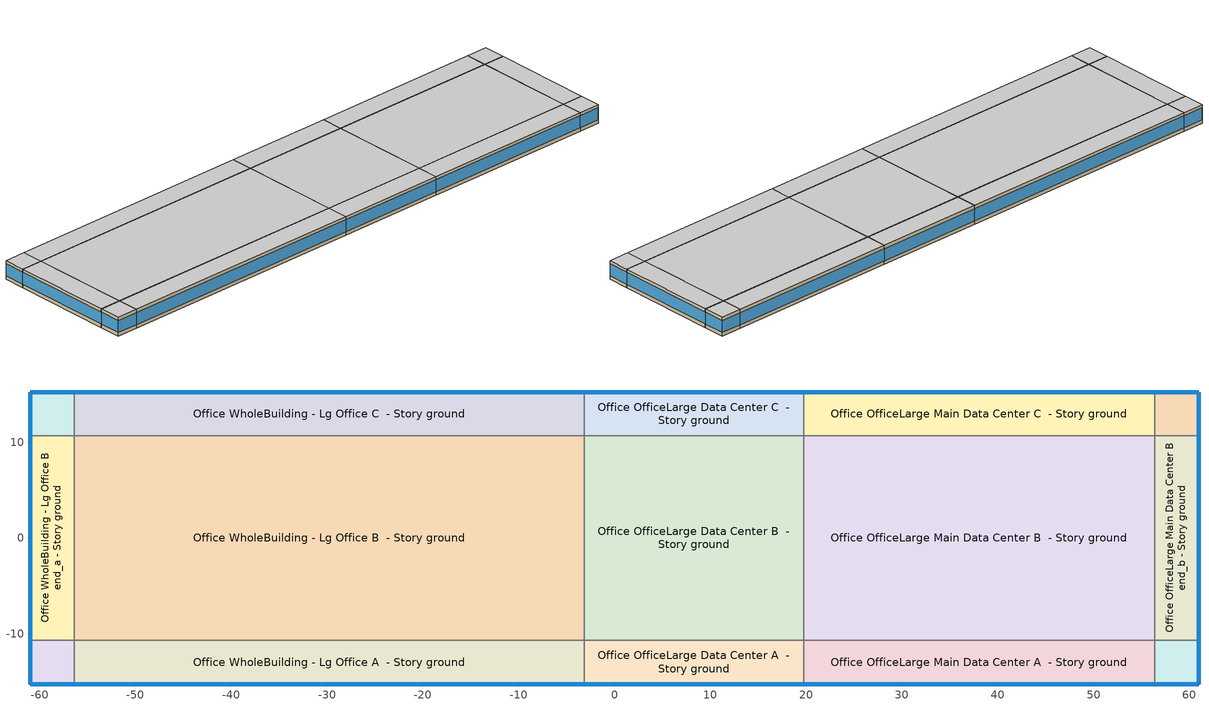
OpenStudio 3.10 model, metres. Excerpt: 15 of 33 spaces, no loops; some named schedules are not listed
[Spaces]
Office WholeBuilding - Lg Office A end_a - Story ground
 floor ground (Foundation F 1.26W/m*K Perim 9.14m Area 20.9m2): -60.96,-15.24 -60.96,-10.67 -56.39,-10.67 -56.39,-15.24 z0
 wall outside (Office WholeBuilding - Lg Office A end_a - Story ground Wall 3 c tbd): -60.96,-10.67 -60.96,-15.24 z0:3.96
 wall outside (Office WholeBuilding - Lg Office A end_a - Story ground Wall 4 c tbd): -60.96,-15.24 -56.39,-15.24 z0:3.96
 wall to Office WholeBuilding - Lg Office B end_a - Story ground: -56.39,-10.67 -60.96,-10.67 z0:3.96
 wall to Office WholeBuilding - Lg Office A  - Story ground: -56.39,-15.24 -56.39,-10.67 z0:3.96
 window (Window U-0.91 SHGC 0.68): -60.96,-10.69 -60.96,-15.21 / -60.93,-15.24 -56.41,-15.24 z0.76:3.29
 ceiling adiabatic (Typical Interior Ceiling): -56.39,-15.24 -56.39,-10.67 -60.96,-10.67 -60.96,-15.24 z3.96
Office WholeBuilding - Lg Office B end_a - Story ground
 floor ground (Foundation F 1.26W/m*K Perim 21.34m Area 97.55m2): -60.96,-10.67 -60.96,10.67 -56.39,10.67 -56.39,-10.67 z0
 wall outside (Office WholeBuilding - Lg Office B end_a - Story ground Wall 1 c tbd): -60.96,10.67 -60.96,-10.67 z0:3.96
 wall to Office WholeBuilding - Lg Office C end_a - Story ground: -56.39,10.67 -60.96,10.67 z0:3.96
 wall to Office WholeBuilding - Lg Office B  - Story ground: -56.39,-10.67 -56.39,10.67 z0:3.96
 window (Window U-0.91 SHGC 0.68): -60.96,10.64 -60.96,-10.64 z0.76:3.26
 ceiling adiabatic (Typical Interior Ceiling): -56.39,-10.67 -56.39,10.67 -60.96,10.67 -60.96,-10.67 z3.96
Office WholeBuilding - Lg Office C end_a - Story ground
 floor ground (Foundation F 1.26W/m*K Perim 9.14m Area 20.9m2): -60.96,10.67 -60.96,15.24 -56.39,15.24 -56.39,10.67 z0
 wall outside (Office WholeBuilding - Lg Office C end_a - Story ground Wall 1 c tbd): -60.96,15.24 -60.96,10.67 z0:3.96
 wall outside (Office WholeBuilding - Lg Office C end_a - Story ground Wall 2 c tbd): -56.39,15.24 -60.96,15.24 z0:3.96
 wall to Office WholeBuilding - Lg Office C  - Story ground: -56.39,10.67 -56.39,15.24 z0:3.96
 window (Window U-0.91 SHGC 0.68): -60.96,15.21 -60.96,10.69 / -56.41,15.24 -60.93,15.24 z0.76:3.29
 ceiling adiabatic (Typical Interior Ceiling): -56.39,10.67 -56.39,15.24 -60.96,15.24 -60.96,10.67 z3.96
Office WholeBuilding - Lg Office A  - Story ground
 floor ground (Foundation F 1.26W/m*K Perim 53.22m Area 243.31m2): -56.39,-15.24 -56.39,-10.67 -3.17,-10.67 -3.17,-15.24 z0
 wall outside (Office WholeBuilding - Lg Office A  - Story ground Wall 3 c tbd): -56.39,-15.24 -3.17,-15.24 z0:3.96
 wall to Office WholeBuilding - Lg Office B  - Story ground: -3.17,-10.67 -56.39,-10.67 z0:3.96
 wall to Office OfficeLarge Data Center A  - Story ground: -3.17,-15.24 -3.17,-10.67 z0:3.96
 window (Window U-0.91 SHGC 0.68): -56.36,-15.24 -3.2,-15.24 z0.76:3.26
 ceiling adiabatic (Typical Interior Ceiling): -3.17,-15.24 -3.17,-10.67 -56.39,-10.67 -56.39,-15.24 z3.96
Office WholeBuilding - Lg Office B  - Story ground
 floor ground (Foundation F 1.26W/m*K Perim 0.0m Area 1135.46m2): -56.39,-10.67 -56.39,10.67 -3.17,10.67 -3.17,-10.67 z0
 wall to Office WholeBuilding - Lg Office C  - Story ground: -3.17,10.67 -56.39,10.67 z0:3.96
 wall to Office OfficeLarge Data Center B  - Story ground: -3.17,-10.67 -3.17,10.67 z0:3.96
 ceiling adiabatic (Typical Interior Ceiling): -3.17,-10.67 -3.17,10.67 -56.39,10.67 -56.39,-10.67 z3.96
Office WholeBuilding - Lg Office C  - Story ground
 floor ground (Foundation F 1.26W/m*K Perim 53.22m Area 243.31m2): -56.39,10.67 -56.39,15.24 -3.17,15.24 -3.17,10.67 z0
 wall outside (Office WholeBuilding - Lg Office C  - Story ground Wall 2 c tbd): -3.17,15.24 -56.39,15.24 z0:3.96
 wall to Office OfficeLarge Data Center C  - Story ground: -3.17,10.67 -3.17,15.24 z0:3.96
 window (Window U-0.91 SHGC 0.68): -3.2,15.24 -56.36,15.24 z0.76:3.26
 ceiling adiabatic (Typical Interior Ceiling): -3.17,10.67 -3.17,15.24 -56.39,15.24 -56.39,10.67 z3.96
Office OfficeLarge Data Center A  - Story ground
 floor ground (Foundation F 1.26W/m*K Perim 22.92m Area 104.79m2): -3.17,-15.24 -3.17,-10.67 19.75,-10.67 19.75,-15.24 z0
 wall outside (Office OfficeLarge Data Center A  - Story ground Wall 3 c tbd): -3.17,-15.24 19.75,-15.24 z0:3.96
 wall to Office OfficeLarge Data Center B  - Story ground: 19.75,-10.67 -3.17,-10.67 z0:3.96
 wall to Office OfficeLarge Main Data Center A  - Story ground: 19.75,-15.24 19.75,-10.67 z0:3.96
 window (Window U-0.91 SHGC 0.68): -3.14,-15.24 19.73,-15.24 z0.76:3.26
 ceiling adiabatic (Typical Interior Ceiling): 19.75,-15.24 19.75,-10.67 -3.17,-10.67 -3.17,-15.24 z3.96
Office OfficeLarge Data Center B  - Story ground
 floor ground (Foundation F 1.26W/m*K Perim 0.0m Area 489.04m2): -3.17,-10.67 -3.17,10.67 19.75,10.67 19.75,-10.67 z0
 wall to Office OfficeLarge Data Center C  - Story ground: 19.75,10.67 -3.17,10.67 z0:3.96
 wall to Office OfficeLarge Main Data Center B  - Story ground: 19.75,-10.67 19.75,10.67 z0:3.96
 ceiling adiabatic (Typical Interior Ceiling): 19.75,-10.67 19.75,10.67 -3.17,10.67 -3.17,-10.67 z3.96
Office OfficeLarge Data Center C  - Story ground
 floor ground (Foundation F 1.26W/m*K Perim 22.92m Area 104.79m2): -3.17,10.67 -3.17,15.24 19.75,15.24 19.75,10.67 z0
 wall outside (Office OfficeLarge Data Center C  - Story ground Wall 2 c tbd): 19.75,15.24 -3.17,15.24 z0:3.96
 wall to Office OfficeLarge Main Data Center C  - Story ground: 19.75,10.67 19.75,15.24 z0:3.96
 window (Window U-0.91 SHGC 0.68): 19.73,15.24 -3.14,15.24 z0.76:3.26
 ceiling adiabatic (Typical Interior Ceiling): 19.75,10.67 19.75,15.24 -3.17,15.24 -3.17,10.67 z3.96
Office OfficeLarge Main Data Center A  - Story ground
 floor ground (Foundation F 1.26W/m*K Perim 36.64m Area 167.5m2): 19.75,-15.24 19.75,-10.67 56.39,-10.67 56.39,-15.24 z0
 wall outside (Office OfficeLarge Main Data Center A  - Story ground Wall 3 c tbd): 19.75,-15.24 56.39,-15.24 z0:3.96
 wall to Office OfficeLarge Main Data Center B  - Story ground: 56.39,-10.67 19.75,-10.67 z0:3.96
 wall to Office OfficeLarge Main Data Center A end_b - Story ground: 56.39,-15.24 56.39,-10.67 z0:3.96
 window (Window U-0.91 SHGC 0.68): 19.78,-15.24 56.36,-15.24 z0.76:3.26
 ceiling adiabatic (Typical Interior Ceiling): 56.39,-15.24 56.39,-10.67 19.75,-10.67 19.75,-15.24 z3.96
Office OfficeLarge Main Data Center B  - Story ground
 floor ground (Foundation F 1.26W/m*K Perim 0.0m Area 781.69m2): 19.75,-10.67 19.75,10.67 56.39,10.67 56.39,-10.67 z0
 wall to Office OfficeLarge Main Data Center C  - Story ground: 56.39,10.67 19.75,10.67 z0:3.96
 wall to Office OfficeLarge Main Data Center B end_b - Story ground: 56.39,-10.67 56.39,10.67 z0:3.96
 ceiling adiabatic (Typical Interior Ceiling): 56.39,-10.67 56.39,10.67 19.75,10.67 19.75,-10.67 z3.96
Office OfficeLarge Main Data Center C  - Story ground
 floor ground (Foundation F 1.26W/m*K Perim 36.64m Area 167.5m2): 19.75,10.67 19.75,15.24 56.39,15.24 56.39,10.67 z0
 wall outside (Office OfficeLarge Main Data Center C  - Story ground Wall 2 c tbd): 56.39,15.24 19.75,15.24 z0:3.96
 wall to Office OfficeLarge Main Data Center C end_b - Story ground: 56.39,10.67 56.39,15.24 z0:3.96
 window (Window U-0.91 SHGC 0.68): 56.36,15.24 19.78,15.24 z0.76:3.26
 ceiling adiabatic (Typical Interior Ceiling): 56.39,10.67 56.39,15.24 19.75,15.24 19.75,10.67 z3.96
Office OfficeLarge Main Data Center A end_b - Story ground
 floor ground (Foundation F 1.26W/m*K Perim 9.14m Area 20.9m2): 56.39,-15.24 56.39,-10.67 60.96,-10.67 60.96,-15.24 z0
 wall outside (Office OfficeLarge Main Data Center A end_b - Story ground Wall 4 c tbd): 60.96,-15.24 60.96,-10.67 z0:3.96
 wall outside (Office OfficeLarge Main Data Center A end_b - Story ground Wall 3 c tbd): 56.39,-15.24 60.96,-15.24 z0:3.96
 wall to Office OfficeLarge Main Data Center B end_b - Story ground: 60.96,-10.67 56.39,-10.67 z0:3.96
 window (Window U-0.91 SHGC 0.68): 56.41,-15.24 60.93,-15.24 / 60.96,-15.21 60.96,-10.69 z0.76:3.29
 ceiling adiabatic (Typical Interior Ceiling): 60.96,-15.24 60.96,-10.67 56.39,-10.67 56.39,-15.24 z3.96
Office OfficeLarge Main Data Center B end_b - Story ground
 floor ground (Foundation F 1.26W/m*K Perim 21.34m Area 97.55m2): 56.39,-10.67 56.39,10.67 60.96,10.67 60.96,-10.67 z0
 wall outside (Office OfficeLarge Main Data Center B end_b - Story ground Wall 4 c tbd): 60.96,-10.67 60.96,10.67 z0:3.96
 wall to Office OfficeLarge Main Data Center C end_b - Story ground: 60.96,10.67 56.39,10.67 z0:3.96
 window (Window U-0.91 SHGC 0.68): 60.96,-10.64 60.96,10.64 z0.76:3.26
 ceiling adiabatic (Typical Interior Ceiling): 60.96,-10.67 60.96,10.67 56.39,10.67 56.39,-10.67 z3.96
Office OfficeLarge Main Data Center C end_b - Story ground
 floor ground (Foundation F 1.26W/m*K Perim 9.14m Area 20.9m2): 56.39,10.67 56.39,15.24 60.96,15.24 60.96,10.67 z0
 wall outside (Office OfficeLarge Main Data Center C end_b - Story ground Wall 2 c tbd): 60.96,15.24 56.39,15.24 z0:3.96
 wall outside (Office OfficeLarge Main Data Center C end_b - Story ground Wall 4 c tbd): 60.96,10.67 60.96,15.24 z0:3.96
 window (Window U-0.91 SHGC 0.68): 60.93,15.24 56.41,15.24 / 60.96,10.69 60.96,15.21 z0.76:3.29
 ceiling adiabatic (Typical Interior Ceiling): 60.96,10.67 60.96,15.24 56.39,15.24 56.39,10.67 z3.96
[Building]
ComStock DOE Ref 1980-2004|LargeOffice: North Axis {deg}=45; Default Construction Set=ComStock DOE Ref 1980-2004 - Office - ASHRAE 169-2013-3A; Default Schedule Set=Building Default Schedule Set; Standards Building Type=Office
[Site]
Tulsa Intl Arpt Aw_OK_USA: Latitude {deg}=36.2; Longitude {deg}=-95.89; Time Zone {hr}=-6; Elevation {m}=206; Terrain=City
[Site:WaterMainsTemperature]
Calculation Method=Correlation; Annual Average Outdoor Air Temperature {C}=16.1842; Maximum Difference In Monthly Average Outdoor Air Temperatures {deltaC}=25.83
[SizingPeriod:DesignDay] Barometric Pressure {Pa}=98875; Rain Indicator=No; Snow Indicator=No; Day of Month=21; Daylight Saving Time Indicator=No; Humidity Condition Type=Wetbulb; Dry-Bulb Temperature Range Modifier Type=DefaultMultipliers
Name | Maximum Dry-Bulb Temperature {C} | Daily Dry-Bulb Temperature Range {deltaC} | Wind Speed {m/s} | Wind Direction {deg} | Month | Day Type | Wetbulb or DewPoint at Maximum Dry-Bulb {C} | Solar Model Indicator | ASHRAE Clear Sky Optical Depth for Beam Irradiance | ASHRAE Clear Sky Optical Depth for Diffuse Irradiance | Sky Clearness
Tulsa Intl Arpt Aw Ann Clg .4% Condns DB=>MWB 1 | 37.4 | 10.3 | 4.8 | 190 | 7 | SummerDesignDay | 24.4 | ASHRAETau | 0.404 | 2.302
Tulsa Intl Arpt Aw Ann Clg .4% Condns WB=>MDB 1 | 33.6 | 10.3 | 4.8 | 190 | 7 | SummerDesignDay | 26.2 | ASHRAETau | 0.404 | 2.302
Tulsa Intl Arpt Aw Ann Htg 99.6% Condns DB 1 | -10.5 | 0 | 4 | 350 | 1 | WinterDesignDay | -10.5 | ASHRAEClearSky |  |  | 0
Tulsa Intl Arpt Aw August .4% Condns DB=>MCWB 1 | 39.1 | 11.1 | 4.8 | 190 | 8 | SummerDesignDay | 24 | ASHRAETau | 0.403 | 2.323
[ClimateZones]
Climate Zone Institution Name 1=ASHRAE; Climate Zone Document Name 1=ANSI/ASHRAE Standard 169; Climate Zone Document Year 1=2006; Climate Zone Value 1=3A
[Site:GroundTemperature:FCfactorMethod]
January Ground Temperature {C}=16.35; February Ground Temperature {C}=7.16; March Ground Temperature {C}=5.37; April Ground Temperature {C}=2.85; May Ground Temperature {C}=5.37; June Ground Temperature {C}=11.82; July Ground Temperature {C}=12.57; August Ground Temperature {C}=24.96; September Ground Temperature {C}=27.91; October Ground Temperature {C}=28.68; November Ground Temperature {C}=27.03; December Ground Temperature {C}=24.14
[Construction:FfactorGroundFloor] F-Factor {W/m-K}=1.26344
Name | Area {m2} | PerimeterExposed {m}
Foundation F 1.26W/m*K Perim 22.92m Area 104.79m2 | 104.795 | 22.92096
Foundation F 1.26W/m*K Perim 21.34m Area 97.55m2 | 97.5482 | 21.336
Foundation F 1.26W/m*K Perim 36.64m Area 167.5m2 | 167.504 | 36.63696
Foundation F 1.26W/m*K Perim 9.14m Area 20.9m2 | 20.9032 | 9.144
Foundation F 1.26W/m*K Perim 0.0m Area 1135.46m2 | 1135.46 | 0
Foundation F 1.26W/m*K Perim 0.0m Area 781.69m2 | 781.686 | 0
Foundation F 1.26W/m*K Perim 0.0m Area 489.04m2 | 489.042 | 0
Foundation F 1.26W/m*K Perim 53.22m Area 243.31m2 | 243.313 | 53.21808
[DefaultConstructionSet]
ComStock DOE Ref 1980-2004 - Office - ASHRAE 169-2013-3A: Default Exterior Surface Constructions=Default Surface Constructions 1; Default Interior Surface Constructions=Default Surface Constructions 2; Default Ground Contact Surface Constructions=Default Surface Constructions 3; Default Exterior SubSurface Constructions=Default Sub Surface Constructions 1; Default Interior SubSurface Constructions=Default Sub Surface Constructions 2; Interior Partition Construction=Typical Interior Partition
[DefaultSurfaceConstructions]
Name | Floor Construction | Wall Construction | Roof Ceiling Construction
Default Surface Constructions 1 | Typical Insulated Exterior Mass Floor | Typical Insulated Steel Framed Exterior Wall R-7.69 | Typical IEAD Roof R-13.89
Default Surface Constructions 2 | Typical Interior Floor | Typical Interior Wall | Typical Interior Ceiling
Default Surface Constructions 3 | Typical Insulated Carpeted 6in Slab Floor | Typical Insulated Basement Mass Wall R-6.99
[Construction]
Typical Insulated Exterior Mass Floor: Typical Insulation R-1.06, 4 in. Normalweight Concrete Floor, Typical Carpet Pad
Typical IEAD Roof R-13.89: Roof Membrane, Typical Insulation R-12.77, Metal Roof Surface
Typical Interior Floor: 100mm Normalweight concrete floor, CP02 CARPET PAD
Typical Interior Wall: G01 13mm gypsum board, G01 13mm gypsum board
Typical Interior Ceiling: CP02 CARPET PAD, 100mm Normalweight concrete floor
Typical Insulated Carpeted 6in Slab Floor: 6 in. Normalweight Concrete Floor, Typical Carpet Pad
Typical Insulated Basement Mass Wall R-6.99: Typical Insulation R-5.44, 8 in. Concrete Block Basement Wall
U 0.72 SHGC 0.25 Simple Glazing: U 0.72 SHGC 0.25 Simple Glazing
Typical Insulated Metal Door: F08 Metal surface, Typical Insulation R-5.51
U 0.88 SHGC 0.16 Sgl Ref-A-L Clr 6mm: REF A CLEAR LO 6MM
Typical Overhead Door: Typical Insulation R-5.51
Typical Interior Window: Clear 3mm
Typical Interior Door; Typical Interior Partition: G05 25mm wood
Typical Insulated Steel Framed Exterior Wall R-7.69: 25mm Stucco, 5/8 in. Gypsum Board, Typical Insulation R-5.51, 5/8 in. Gypsum Board
InteriorFurnishings: Std Wood 6inch
Window U-0.91 SHGC 0.68: Simple Glazing Single - No LowE - Clear - Wood
Office OfficeLarge Data Center A  - Story ground Wall 3 c tbd: 25mm Stucco, 5/8 in. Gypsum Board, Office OfficeLarge Data Center A  - Story ground Wall 3 m tbd, 5/8 in. Gypsum Board
Office OfficeLarge Data Center C  - Story ground Wall 2 c tbd: 25mm Stucco, 5/8 in. Gypsum Board, Office OfficeLarge Data Center C  - Story ground Wall 2 m tbd, 5/8 in. Gypsum Board
Office OfficeLarge Main Data Center A  - Story ground Wall 3 c tbd: 25mm Stucco, 5/8 in. Gypsum Board, Office OfficeLarge Main Data Center A  - Story ground Wall 3 m tbd, 5/8 in. Gypsum Board
Office OfficeLarge Main Data Center A end_b - Story ground Wall 3 c tbd: 25mm Stucco, 5/8 in. Gypsum Board, Office OfficeLarge Main Data Center A end_b - Story ground W ... m tbd, 5/8 in. Gypsum Board
Office OfficeLarge Main Data Center A end_b - Story ground Wall 4 c tbd: 25mm Stucco, 5/8 in. Gypsum Board, Office OfficeLarge Main Data Center A end_b - Story ground W ... m tbd 1, 5/8 in. Gypsum Board
Office OfficeLarge Main Data Center B end_b - Story ground Wall 4 c tbd: 25mm Stucco, 5/8 in. Gypsum Board, Office OfficeLarge Main Data Center B end_b - Story ground W ... m tbd, 5/8 in. Gypsum Board
Office OfficeLarge Main Data Center C  - Story ground Wall 2 c tbd: 25mm Stucco, 5/8 in. Gypsum Board, Office OfficeLarge Main Data Center C  - Story ground Wall 2 m tbd, 5/8 in. Gypsum Board
Office OfficeLarge Main Data Center C end_b - Story ground Wall 2 c tbd: 25mm Stucco, 5/8 in. Gypsum Board, Office OfficeLarge Main Data Center C end_b - Story ground W ... m tbd, 5/8 in. Gypsum Board
Office OfficeLarge Main Data Center C end_b - Story ground Wall 4 c tbd: 25mm Stucco, 5/8 in. Gypsum Board, Office OfficeLarge Main Data Center C end_b - Story ground W ... m tbd 1, 5/8 in. Gypsum Board
Office WholeBuilding - Lg Office A  - Story ground Wall 3 c tbd: 25mm Stucco, 5/8 in. Gypsum Board, Office WholeBuilding - Lg Office A  - Story ground Wall 3 m tbd, 5/8 in. Gypsum Board
Office WholeBuilding - Lg Office A end_a - Story ground Wall 3 c tbd: 25mm Stucco, 5/8 in. Gypsum Board, Office WholeBuilding - Lg Office A end_a - Story ground Wall ... m tbd, 5/8 in. Gypsum Board
Office WholeBuilding - Lg Office A end_a - Story ground Wall 4 c tbd: 25mm Stucco, 5/8 in. Gypsum Board, Office WholeBuilding - Lg Office A end_a - Story ground Wall ... m tbd 1, 5/8 in. Gypsum Board
Office WholeBuilding - Lg Office B end_a - Story ground Wall 1 c tbd: 25mm Stucco, 5/8 in. Gypsum Board, Office WholeBuilding - Lg Office B end_a - Story ground Wall ... m tbd, 5/8 in. Gypsum Board
Office WholeBuilding - Lg Office C  - Story ground Wall 2 c tbd: 25mm Stucco, 5/8 in. Gypsum Board, Office WholeBuilding - Lg Office C  - Story ground Wall 2 m tbd, 5/8 in. Gypsum Board
Office WholeBuilding - Lg Office C end_a - Story ground Wall 1 c tbd: 25mm Stucco, 5/8 in. Gypsum Board, Office WholeBuilding - Lg Office C end_a - Story ground Wall ... m tbd, 5/8 in. Gypsum Board
Office WholeBuilding - Lg Office C end_a - Story ground Wall 2 c tbd: 25mm Stucco, 5/8 in. Gypsum Board, Office WholeBuilding - Lg Office C end_a - Story ground Wall ... m tbd 1, 5/8 in. Gypsum Board
[Material:NoMass] Roughness=Smooth; Thermal Absorptance=0.9; Solar Absorptance=0.7
Name | Thermal Resistance {m2-K/W} | Visible Absorptance
Typical Insulation R-1.06 | 0.18664 | 0.7
Typical Carpet Pad; CP02 CARPET PAD | 0.21648 | 0.8
Typical Insulation R-12.77 | 2.24922 | 0.7
Typical Insulation R-5.44 | 0.958542 | 0.7
Typical Insulation R-5.51 | 0.970972 | 0.7
Office OfficeLarge Data Center A  - Story ground Wall 3 m tbd; Office OfficeLarge Data Center C  - Story ground Wall 2 m tbd | 0.557888 | 0.7
Office OfficeLarge Main Data Center A  - Story ground Wall 3 m tbd; Office OfficeLarge Main Data Center C  - Story ground Wall 2 m tbd | 0.566619 | 0.7
Office OfficeLarge Main Data Center A end_b - Story ground W ... m tbd; Office OfficeLarge Main Data Center A end_b - Story ground W ... m tbd 1; Office OfficeLarge Main Data Center C end_b - Story ground W ... m tbd; Office OfficeLarge Main Data Center C end_b - Story ground W ... m tbd 1; Office WholeBuilding - Lg Office A end_a - Story ground Wall ... m tbd; Office WholeBuilding - Lg Office A end_a - Story ground Wall ... m tbd 1; Office WholeBuilding - Lg Office C end_a - Story ground Wall ... m tbd; Office WholeBuilding - Lg Office C end_a - Story ground Wall ... m tbd 1 | 0.478121 | 0.7
Office OfficeLarge Main Data Center B end_b - Story ground W ... m tbd; Office WholeBuilding - Lg Office B end_a - Story ground Wall ... m tbd | 0.556186 | 0.7
Office WholeBuilding - Lg Office A  - Story ground Wall 3 m tbd; Office WholeBuilding - Lg Office C  - Story ground Wall 2 m tbd | 0.571268 | 0.7
[Material] Thermal Absorptance=0.9
Name | Roughness | Thickness {m} | Conductivity {W/m-K} | Density {kg/m3} | Specific Heat {J/kg-K} | Solar Absorptance | Visible Absorptance
4 in. Normalweight Concrete Floor | MediumRough | 0.1016 | 2.31 | 2322 | 832 | 0.7 | 0.7
Roof Membrane | VeryRough | 0.0095 | 0.16 | 1121.29 | 1460 | 0.7 | 0.7
Metal Roof Surface; F08 Metal surface | Smooth | 0.0008 | 45.28 | 7824 | 500 | 0.7 | 0.7
100mm Normalweight concrete floor | MediumRough | 0.1016 | 2.31045 | 2322 | 832.557 | 0.7 | 0.7
G01 13mm gypsum board | Smooth | 0.0127 | 0.160031 | 800.001 | 1090.73 | 0.7 | 0.5
6 in. Normalweight Concrete Floor | MediumRough | 0.1524 | 2.31 | 2322 | 832 | 0.7 | 0.7
8 in. Concrete Block Basement Wall | MediumRough | 0.2032 | 1.326 | 1842 | 912 | 0.7 | 0.7
G05 25mm wood | MediumSmooth | 0.0254 | 0.15 | 608 | 1630 | 0.5 | 0.5
25mm Stucco | Smooth | 0.0254 | 0.72 | 1856 | 840 | 0.7 | 0.7
5/8 in. Gypsum Board | MediumSmooth | 0.0159 | 0.16 | 800 | 1090 | 0.7 | 0.7
Std Wood 6inch | MediumSmooth | 0.15 | 0.12 | 540 | 1210 | 0.7 | 0.7
[DefaultSubSurfaceConstructions]
Name | Fixed Window Construction | Operable Window Construction | Door Construction | Glass Door Construction | Overhead Door Construction | Tubular Daylight Dome Construction | Tubular Daylight Diffuser Construction
Default Sub Surface Constructions 1 | U 0.72 SHGC 0.25 Simple Glazing | U 0.72 SHGC 0.25 Simple Glazing | Typical Insulated Metal Door | U 0.88 SHGC 0.16 Sgl Ref-A-L Clr 6mm | Typical Overhead Door | Typical Interior Window | Typical Interior Window
Default Sub Surface Constructions 2 | Typical Interior Window | Typical Interior Window | Typical Interior Door
[WindowMaterial:SimpleGlazingSystem]
Name | U-Factor {W/m2-K} | Solar Heat Gain Coefficient | Visible Transmittance
U 0.72 SHGC 0.25 Simple Glazing | 4.08835 | 0.25 | 0.81
Simple Glazing Single - No LowE - Clear - Wood | 5.16722 | 0.683 | 0.723
[WindowMaterial:Glazing] Optical Data Type=SpectralAverage; Infrared Transmittance at Normal Incidence=0; Front Side Infrared Hemispherical Emissivity=0.84; Conductivity {W/m-K}=0.9; Dirt Correction Factor for Solar and Visible Transmittance=1; Solar Diffusing=No
Name | Thickness {m} | Solar Transmittance at Normal Incidence | Front Side Solar Reflectance at Normal Incidence | Back Side Solar Reflectance at Normal Incidence | Visible Transmittance at Normal Incidence | Front Side Visible Reflectance at Normal Incidence | Back Side Visible Reflectance at Normal Incidence | Back Side Infrared Hemispherical Emissivity
REF A CLEAR LO 6MM | 0.006 | 0.066 | 0.341 | 0.493 | 0.08 | 0.41 | 0.37 | 0.4
Clear 3mm | 0.003 | 0.837 | 0.075 | 0.075 | 0.898 | 0.081 | 0.081 | 0.84
[SpaceType] Standards Building Type=Office
Name | Default Schedule Set | Design Specification Outdoor Air Object | Standards Space Type
Office OfficeLarge Data Center - ComStock DOE Ref 1980-2004 | Office OfficeLarge Data Center Schedule Set | Office OfficeLarge Data Center Ventilation | OfficeLarge Data Center
Office OfficeLarge Main Data Center - ComStock DOE Ref 1980-2004 | Office OfficeLarge Main Data Center Schedule Set | Office OfficeLarge Main Data Center Ventilation | OfficeLarge Main Data Center
Office WholeBuilding - Lg Office - ComStock DOE Ref 1980-2004 | Office WholeBuilding - Lg Office Schedule Set | Office WholeBuilding - Lg Office Ventilation | WholeBuilding - Lg Office
[BuildingStory]
Story ground: Nominal Z Coordinate {m}=0; Nominal Floor to Floor Height {m}=3.9624
[Space] Building Story=Story ground
Name | Space Type | Thermal Zone
Office WholeBuilding - Lg Office A end_a - Story ground | Office WholeBuilding - Lg Office - ComStock DOE Ref 1980-2004 | Zone Office WholeBuilding - Lg Office A end_a - Story ground
Office WholeBuilding - Lg Office B end_a - Story ground | Office WholeBuilding - Lg Office - ComStock DOE Ref 1980-2004 | Zone Office WholeBuilding - Lg Office B end_a - Story ground
Office WholeBuilding - Lg Office C end_a - Story ground | Office WholeBuilding - Lg Office - ComStock DOE Ref 1980-2004 | Zone Office WholeBuilding - Lg Office C end_a - Story ground
Office WholeBuilding - Lg Office A  - Story ground | Office WholeBuilding - Lg Office - ComStock DOE Ref 1980-2004 | Zone Office WholeBuilding - Lg Office A  - Story ground
Office WholeBuilding - Lg Office B  - Story ground | Office WholeBuilding - Lg Office - ComStock DOE Ref 1980-2004 | Zone Office WholeBuilding - Lg Office B  - Story ground
Office WholeBuilding - Lg Office C  - Story ground | Office WholeBuilding - Lg Office - ComStock DOE Ref 1980-2004 | Zone Office WholeBuilding - Lg Office C  - Story ground
Office OfficeLarge Data Center A  - Story ground | Office OfficeLarge Data Center - ComStock DOE Ref 1980-2004 | Zone Office OfficeLarge Data Center A  - Story ground
Office OfficeLarge Data Center B  - Story ground | Office OfficeLarge Data Center - ComStock DOE Ref 1980-2004 | Zone Office OfficeLarge Data Center B  - Story ground
Office OfficeLarge Data Center C  - Story ground | Office OfficeLarge Data Center - ComStock DOE Ref 1980-2004 | Zone Office OfficeLarge Data Center C  - Story ground
Office OfficeLarge Main Data Center A  - Story ground | Office OfficeLarge Main Data Center - ComStock DOE Ref 1980-2004 | Zone Office OfficeLarge Main Data Center A  - Story ground
Office OfficeLarge Main Data Center B  - Story ground | Office OfficeLarge Main Data Center - ComStock DOE Ref 1980-2004 | Zone Office OfficeLarge Main Data Center B  - Story ground
Office OfficeLarge Main Data Center C  - Story ground | Office OfficeLarge Main Data Center - ComStock DOE Ref 1980-2004 | Zone Office OfficeLarge Main Data Center C  - Story ground
Office OfficeLarge Main Data Center A end_b - Story ground | Office OfficeLarge Main Data Center - ComStock DOE Ref 1980-2004 | Zone Office OfficeLarge Main Data Center A end_b - Story ground
Office OfficeLarge Main Data Center B end_b - Story ground | Office OfficeLarge Main Data Center - ComStock DOE Ref 1980-2004 | Zone Office OfficeLarge Main Data Center B end_b - Story ground
Office OfficeLarge Main Data Center C end_b - Story ground | Office OfficeLarge Main Data Center - ComStock DOE Ref 1980-2004 | Zone Office OfficeLarge Main Data Center C end_b - Story ground
[ThermalZone] Multiplier=1; Use Ideal Air Loads=No
Name | Thermostat
Zone Office WholeBuilding - Lg Office A end_a - Story ground | Office WholeBuilding - Lg Office - ComStock DOE Ref 1980-2004 Thermostat 5
Zone Office WholeBuilding - Lg Office B end_a - Story ground | Office WholeBuilding - Lg Office - ComStock DOE Ref 1980-2004 Thermostat 11
Zone Office WholeBuilding - Lg Office C end_a - Story ground | Office WholeBuilding - Lg Office - ComStock DOE Ref 1980-2004 Thermostat 10
Zone Office WholeBuilding - Lg Office A  - Story ground | Office WholeBuilding - Lg Office - ComStock DOE Ref 1980-2004 Thermostat 8
Zone Office WholeBuilding - Lg Office B  - Story ground | Office WholeBuilding - Lg Office - ComStock DOE Ref 1980-2004 Thermostat 6
Zone Office WholeBuilding - Lg Office C  - Story ground | Office WholeBuilding - Lg Office - ComStock DOE Ref 1980-2004 Thermostat 2
Zone Office OfficeLarge Data Center A  - Story ground | Office OfficeLarge Data Center - ComStock DOE Ref 1980-2004 Thermostat 1
Zone Office OfficeLarge Data Center B  - Story ground | Office OfficeLarge Data Center - ComStock DOE Ref 1980-2004 Thermostat 2
Zone Office OfficeLarge Data Center C  - Story ground | Office OfficeLarge Data Center - ComStock DOE Ref 1980-2004 Thermostat
Zone Office OfficeLarge Main Data Center A  - Story ground | Office OfficeLarge Main Data Center - ComStock DOE Ref 1980-2004 Thermostat 4
Zone Office OfficeLarge Main Data Center B  - Story ground | Office OfficeLarge Main Data Center - ComStock DOE Ref 1980-2004 Thermostat
Zone Office OfficeLarge Main Data Center C  - Story ground | Office OfficeLarge Main Data Center - ComStock DOE Ref 1980-2004 Thermostat 1
Zone Office OfficeLarge Main Data Center A end_b - Story ground | Office OfficeLarge Main Data Center - ComStock DOE Ref 1980-2004 Thermostat 2
Zone Office OfficeLarge Main Data Center B end_b - Story ground | Office OfficeLarge Main Data Center - ComStock DOE Ref 1980-2004 Thermostat 3
Zone Office OfficeLarge Main Data Center C end_b - Story ground | Office OfficeLarge Main Data Center - ComStock DOE Ref 1980-2004 Thermostat 5
[Lights:Definition] Design Level Calculation Method=Watts/Area; Fraction Visible=0.2; Return Air Fraction=0
Name | Watts per Space Floor Area {W/m2} | Fraction Radiant
Office WholeBuilding - Lg Office - ComStock DOE Ref 1980-2004 General Lights Definition | 5.0993 | 0.31
Office WholeBuilding - Lg Office - ComStock DOE Ref 1980-2004 Wall Wash Lights Definition | 3.64317 | 0.125
Office OfficeLarge Main Data Center - ComStock DOE Ref 1980-2004 General Lights Definition; Office OfficeLarge Data Center - ComStock DOE Ref 1980-2004 General Lights Definition | 5.10109 | 0.31
[ElectricEquipment:Definition] Fraction Latent=0
Name | Design Level Calculation Method | Watts per Space Floor Area {W/m2} | Fraction Radiant | Fraction Lost | Design Level {W}
Office OfficeLarge Data Center Elec Equip Definition | Watts/Area | 215.278 | 0.5 | 0
Office OfficeLarge Main Data Center Elec Equip Definition | Watts/Area | 484.376 | 0.5 | 0
Office WholeBuilding - Lg Office Elec Equip Definition | Watts/Area | 10.7639 | 0.5 | 0
Elevator Lift Motor | EquipmentLevel |  | 0 | 1 | 18537
[ElectricEquipment]
Name | Electric Equipment Definition | Space or SpaceType | Schedule | Multiplier
Office OfficeLarge Data Center Elec Equip | Office OfficeLarge Data Center Elec Equip Definition | Office OfficeLarge Data Center - ComStock DOE Ref 1980-2004 | OfficeLarge ALWAYS_ON BPR Adjusted
Office OfficeLarge Main Data Center Elec Equip | Office OfficeLarge Main Data Center Elec Equip Definition | Office OfficeLarge Main Data Center - ComStock DOE Ref 1980-2004 | OfficeLarge ALWAYS_ON BPR Adjusted
Office WholeBuilding - Lg Office Elec Equip | Office WholeBuilding - Lg Office Elec Equip Definition | Office WholeBuilding - Lg Office - ComStock DOE Ref 1980-2004 | Office BLDG_EQUIP_EndUseData BPR Adjusted
20 Elevator Lift Motors | Elevator Lift Motor | Office WholeBuilding - Lg Office B  - Story ground | Elevator Schedule 1 | 20
[DesignSpecification:OutdoorAir]
Name | Outdoor Air Flow per Person {m3/s-person} | Outdoor Air Flow per Floor Area {m3/s-m2} | Outdoor Air Flow Air Changes per Hour {1/hr} | Outdoor Air Method
Office OfficeLarge Data Center Ventilation; Office OfficeLarge Main Data Center Ventilation | 0 | 0 | 0
Office WholeBuilding - Lg Office Ventilation | 0.00943895 |  |  | Sum
[DefaultScheduleSet]
Name | Lighting Schedule | Electric Equipment Schedule | Number of People Schedule | People Activity Level Schedule | Hours of Operation Schedule
Office OfficeLarge Data Center Schedule Set; Office OfficeLarge Main Data Center Schedule Set | OfficeLarge BLDG_LIGHT_SCH | OfficeLarge ALWAYS_ON
Office WholeBuilding - Lg Office Schedule Set | Office BLDG_LIGHT_EndUseData | Office BLDG_EQUIP_EndUseData | Large Office Bldg Occ reduced by 23.0% | Large Office Activity
Building Default Schedule Set |  |  |  |  | Building Hours of Operation NonResidential
[People:Definition]
Office WholeBuilding - Lg Office People Definition: Number of People Calculation Method=People/Area; People per Space Floor Area {person/m2}=0.0538196; Fraction Radiant=0.3; Thermal Comfort Model Type 1=AdaptiveASH55
[People]
Office WholeBuilding - Lg Office People: People Definition=Office WholeBuilding - Lg Office People Definition; Space or SpaceType=Office WholeBuilding - Lg Office - ComStock DOE Ref 1980-2004; Work Efficiency Schedule=Work Efficiency Schedule; Clothing Insulation Schedule=Clothing Schedule; Air Velocity Schedule=Air Velocity Schedule; Multiplier=1
[Exterior:Lights:Definition]
Name | Design Level {W}
Parking Areas and Drives 0.04 W/ft^2 Def (W/ft^2) | 0.041
Building Facades 0.84 W/ft Def (W/ft) | 0.84
Main Entries 30.0 W/ft Def (W/ft) | 30
Other Doors 20.0 W/ft Def (W/ft) | 20
[Exterior:Lights]
Name | Exterior Lights Definition | Schedule | Control Option | Multiplier
Parking Areas and Drives 0.04 W/ft^2 | Parking Areas and Drives 0.04 W/ft^2 Def (W/ft^2) | Always On Discrete | AstronomicalClock | 522581
Building Facades 0.84 W/ft | Building Facades 0.84 W/ft Def (W/ft) | Schedule Ruleset 1 | ScheduleNameOnly | 1000
Main Entries 30.0 W/ft | Main Entries 30.0 W/ft Def (W/ft) | Always On Discrete | AstronomicalClock | 32
Other Doors 20.0 W/ft | Other Doors 20.0 W/ft Def (W/ft) | Always On Discrete | AstronomicalClock | 48
[ThermostatSetpoint:DualSetpoint]
Name | Heating Setpoint Temperature Schedule | Cooling Setpoint Temperature Schedule
Office OfficeLarge Main Data Center - ComStock DOE Ref 1980-2004 Thermostat; Office OfficeLarge Main Data Center - ComStock DOE Ref 1980-2004 Thermostat 1; Office OfficeLarge Main Data Center - ComStock DOE Ref 1980-2004 Thermostat 2; Office OfficeLarge Main Data Center - ComStock DOE Ref 1980-2004 Thermostat 3; Office OfficeLarge Main Data Center - ComStock DOE Ref 1980-2004 Thermostat 4; Office OfficeLarge Main Data Center - ComStock DOE Ref 1980-2004 Thermostat 5 | OfficeLarge HTGSETP_DC_SCH | OfficeLarge CLGSETP_DC_SCH
Office WholeBuilding - Lg Office - ComStock DOE Ref 1980-2004 Thermostat 2; Office OfficeLarge Data Center - ComStock DOE Ref 1980-2004 Thermostat; Office WholeBuilding - Lg Office - ComStock DOE Ref 1980-2004 Thermostat 5; Office OfficeLarge Data Center - ComStock DOE Ref 1980-2004 Thermostat 1; Office WholeBuilding - Lg Office - ComStock DOE Ref 1980-2004 Thermostat 6; Office WholeBuilding - Lg Office - ComStock DOE Ref 1980-2004 Thermostat 8; Office WholeBuilding - Lg Office - ComStock DOE Ref 1980-2004 Thermostat 10; Office WholeBuilding - Lg Office - ComStock DOE Ref 1980-2004 Thermostat 11; Office OfficeLarge Data Center - ComStock DOE Ref 1980-2004 Thermostat 2 | Office HtgSetp_Enduse | Office ClgSetp_Enduse
[InternalMass:Definition]
Internal Mass Definition 1: Construction=InteriorFurnishings; Design Level Calculation Method=SurfaceArea/Area; Surface Area per Space Floor Area=2
[InternalMass] Internal Mass Definition=Internal Mass Definition 1; Multiplier=1
Name | Space or SpaceType
Office OfficeLarge Data Center C  - Story ground Mass | Office OfficeLarge Data Center C  - Story ground
Office OfficeLarge Main Data Center B end_b - Story ground Mass | Office OfficeLarge Main Data Center B end_b - Story ground
Office OfficeLarge Main Data Center A  - Story ground Mass | Office OfficeLarge Main Data Center A  - Story ground
Office WholeBuilding - Lg Office C end_a - Story ground Mass | Office WholeBuilding - Lg Office C end_a - Story ground
Office WholeBuilding - Lg Office B  - Story ground Mass | Office WholeBuilding - Lg Office B  - Story ground
Office OfficeLarge Main Data Center B  - Story ground Mass | Office OfficeLarge Main Data Center B  - Story ground
Office OfficeLarge Data Center B  - Story ground Mass | Office OfficeLarge Data Center B  - Story ground
Office WholeBuilding - Lg Office A  - Story ground Mass | Office WholeBuilding - Lg Office A  - Story ground
Office WholeBuilding - Lg Office B end_a - Story ground Mass | Office WholeBuilding - Lg Office B end_a - Story ground
Office WholeBuilding - Lg Office C  - Story ground Mass | Office WholeBuilding - Lg Office C  - Story ground
Office WholeBuilding - Lg Office A end_a - Story ground Mass | Office WholeBuilding - Lg Office A end_a - Story ground
Office OfficeLarge Data Center A  - Story ground Mass | Office OfficeLarge Data Center A  - Story ground
Office OfficeLarge Main Data Center A end_b - Story ground Mass | Office OfficeLarge Main Data Center A end_b - Story ground
Office OfficeLarge Main Data Center C end_b - Story ground Mass | Office OfficeLarge Main Data Center C end_b - Story ground
Office OfficeLarge Main Data Center C  - Story ground Mass | Office OfficeLarge Main Data Center C  - Story ground
[Lights] Fraction Replaceable=1
Name | Lights Definition | Space or SpaceType | Schedule
Office WholeBuilding - Lg Office - ComStock DOE Ref 1980-2004 General Lighting | Office WholeBuilding - Lg Office - ComStock DOE Ref 1980-2004 General Lights Definition | Office WholeBuilding - Lg Office - ComStock DOE Ref 1980-2004 | Office BLDG_LIGHT_EndUseData BPR Adjusted
Office WholeBuilding - Lg Office - ComStock DOE Ref 1980-2004 Wall Wash Lighting | Office WholeBuilding - Lg Office - ComStock DOE Ref 1980-2004 Wall Wash Lights Definition | Office WholeBuilding - Lg Office - ComStock DOE Ref 1980-2004 | Office BLDG_LIGHT_EndUseData BPR Adjusted
Office OfficeLarge Main Data Center - ComStock DOE Ref 1980-2004 General Lighting | Office OfficeLarge Main Data Center - ComStock DOE Ref 1980-2004 General Lights Definition | Office OfficeLarge Main Data Center - ComStock DOE Ref 1980-2004 | OfficeLarge BLDG_LIGHT_SCH BPR Adjusted
Office OfficeLarge Data Center - ComStock DOE Ref 1980-2004 General Lighting | Office OfficeLarge Data Center - ComStock DOE Ref 1980-2004 General Lights Definition | Office OfficeLarge Data Center - ComStock DOE Ref 1980-2004 | OfficeLarge BLDG_LIGHT_SCH BPR Adjusted
[SpaceInfiltration:DesignFlowRate] Design Flow Rate Calculation Method=Flow/ExteriorArea; Flow per Exterior Surface Area {m3/s-m2}=0.000413282; Velocity Term Coefficient=0; Density Basis=Outdoor
Name | Space or SpaceType | Schedule | Constant Term Coefficient | Temperature Term Coefficient | Velocity Squared Term Coefficient
Office OfficeLarge Data Center C  - Story ground HVAC On Infiltration | Office OfficeLarge Data Center C  - Story ground | Infiltration HVAC On Schedule 1 | -0.0451 | 0.0046 | 0.0327
Office OfficeLarge Data Center C  - Story ground HVAC Off Infiltration | Office OfficeLarge Data Center C  - Story ground | Infiltration HVAC Off Schedule 1 | 0 | 0.0173 | 0.0398
Office OfficeLarge Main Data Center B end_b - Story ground HVAC On Infiltration | Office OfficeLarge Main Data Center B end_b - Story ground | Infiltration HVAC On Schedule 1 | -0.0451 | 0.0046 | 0.0327
Office OfficeLarge Main Data Center B end_b - Story ground HVAC Off Infiltration | Office OfficeLarge Main Data Center B end_b - Story ground | Infiltration HVAC Off Schedule 1 | 0 | 0.0173 | 0.0398
Office OfficeLarge Main Data Center A  - Story ground HVAC On Infiltration | Office OfficeLarge Main Data Center A  - Story ground | Infiltration HVAC On Schedule 1 | -0.0451 | 0.0046 | 0.0327
Office OfficeLarge Main Data Center A  - Story ground HVAC Off Infiltration | Office OfficeLarge Main Data Center A  - Story ground | Infiltration HVAC Off Schedule 1 | 0 | 0.0173 | 0.0398
Office WholeBuilding - Lg Office C end_a - Story ground HVAC On Infiltration | Office WholeBuilding - Lg Office C end_a - Story ground | Infiltration HVAC On Schedule 1 | -0.0451 | 0.0046 | 0.0327
Office WholeBuilding - Lg Office C end_a - Story ground HVAC Off Infiltration | Office WholeBuilding - Lg Office C end_a - Story ground | Infiltration HVAC Off Schedule 1 | 0 | 0.0173 | 0.0398
Office WholeBuilding - Lg Office A  - Story ground HVAC On Infiltration | Office WholeBuilding - Lg Office A  - Story ground | Infiltration HVAC On Schedule 1 | -0.0451 | 0.0046 | 0.0327
Office WholeBuilding - Lg Office A  - Story ground HVAC Off Infiltration | Office WholeBuilding - Lg Office A  - Story ground | Infiltration HVAC Off Schedule 1 | 0 | 0.0173 | 0.0398
Office WholeBuilding - Lg Office B end_a - Story ground HVAC On Infiltration | Office WholeBuilding - Lg Office B end_a - Story ground | Infiltration HVAC On Schedule 1 | -0.0451 | 0.0046 | 0.0327
Office WholeBuilding - Lg Office B end_a - Story ground HVAC Off Infiltration | Office WholeBuilding - Lg Office B end_a - Story ground | Infiltration HVAC Off Schedule 1 | 0 | 0.0173 | 0.0398
Office WholeBuilding - Lg Office C  - Story ground HVAC On Infiltration | Office WholeBuilding - Lg Office C  - Story ground | Infiltration HVAC On Schedule 1 | -0.0451 | 0.0046 | 0.0327
Office WholeBuilding - Lg Office C  - Story ground HVAC Off Infiltration | Office WholeBuilding - Lg Office C  - Story ground | Infiltration HVAC Off Schedule 1 | 0 | 0.0173 | 0.0398
Office WholeBuilding - Lg Office A end_a - Story ground HVAC On Infiltration | Office WholeBuilding - Lg Office A end_a - Story ground | Infiltration HVAC On Schedule 1 | -0.0451 | 0.0046 | 0.0327
Office WholeBuilding - Lg Office A end_a - Story ground HVAC Off Infiltration | Office WholeBuilding - Lg Office A end_a - Story ground | Infiltration HVAC Off Schedule 1 | 0 | 0.0173 | 0.0398
Office OfficeLarge Data Center A  - Story ground HVAC On Infiltration | Office OfficeLarge Data Center A  - Story ground | Infiltration HVAC On Schedule 1 | -0.0451 | 0.0046 | 0.0327
Office OfficeLarge Data Center A  - Story ground HVAC Off Infiltration | Office OfficeLarge Data Center A  - Story ground | Infiltration HVAC Off Schedule 1 | 0 | 0.0173 | 0.0398
Office OfficeLarge Main Data Center A end_b - Story ground HVAC On Infiltration | Office OfficeLarge Main Data Center A end_b - Story ground | Infiltration HVAC On Schedule 1 | -0.0451 | 0.0046 | 0.0327
Office OfficeLarge Main Data Center A end_b - Story ground HVAC Off Infiltration | Office OfficeLarge Main Data Center A end_b - Story ground | Infiltration HVAC Off Schedule 1 | 0 | 0.0173 | 0.0398
Office OfficeLarge Main Data Center C end_b - Story ground HVAC On Infiltration | Office OfficeLarge Main Data Center C end_b - Story ground | Infiltration HVAC On Schedule 1 | -0.0451 | 0.0046 | 0.0327
Office OfficeLarge Main Data Center C end_b - Story ground HVAC Off Infiltration | Office OfficeLarge Main Data Center C end_b - Story ground | Infiltration HVAC Off Schedule 1 | 0 | 0.0173 | 0.0398
Office OfficeLarge Main Data Center C  - Story ground HVAC On Infiltration | Office OfficeLarge Main Data Center C  - Story ground | Infiltration HVAC On Schedule 1 | -0.0451 | 0.0046 | 0.0327
Office OfficeLarge Main Data Center C  - Story ground HVAC Off Infiltration | Office OfficeLarge Main Data Center C  - Story ground | Infiltration HVAC Off Schedule 1 | 0 | 0.0173 | 0.0398
[Schedule:Ruleset]
Name | Default Day Schedule | Summer Design Day Schedule | Winter Design Day Schedule
OfficeLarge BLDG_LIGHT_SCH | OfficeLarge BLDG_LIGHT_SCH Default | OfficeLarge BLDG_LIGHT_SCH Summer Design Day | OfficeLarge BLDG_LIGHT_SCH Winter Design Day
OfficeLarge ALWAYS_ON | OfficeLarge ALWAYS_ON Default | OfficeLarge ALWAYS_ON Summer Design Day | OfficeLarge ALWAYS_ON Winter Design Day
Clothing Schedule | Clothing Schedule Default Winter Clothes
Air Velocity Schedule | Air Velocity Schedule Default
Work Efficiency Schedule | Work Efficiency Schedule Default
Large Office Bldg Occ reduced by 23.0% | Large Office Bldg Occ Default | Large Office Bldg Occ Summer Design Day | Large Office Bldg Occ Winter Design Day
Large Office Activity | Large Office Activity Default | Large Office Activity Summer Design Day | Large Office Activity Winter Design Day
Office BLDG_LIGHT_EndUseData | Office BLDG_LIGHT_EndUseData Default | Office BLDG_LIGHT_EndUseData Summer Design Day | Office BLDG_LIGHT_EndUseData Winter Design Day
Office BLDG_EQUIP_EndUseData | Office BLDG_EQUIP_EndUseData Default | Office BLDG_EQUIP_EndUseData Summer Design Day | Office BLDG_EQUIP_EndUseData Winter Design Day
Elevator Schedule 1 | 33 space(s) Occ Sch Default 1 | 33 space(s) Occ Sch Summer Design Day 1 | 33 space(s) Occ Sch Winter Design Day 1
Schedule Ruleset 1 | Schedule Day 21
Office HtgSetp_Enduse | Schedule Day 26 | Schedule Day 44 | Schedule Day 45
Office ClgSetp_Enduse | Schedule Day 29 | Schedule Day 42 | Schedule Day 43
OfficeLarge HTGSETP_DC_SCH | OfficeLarge HTGSETP_DC_SCH Default | OfficeLarge HTGSETP_DC_SCH Summer Design Day | OfficeLarge HTGSETP_DC_SCH Winter Design Day
OfficeLarge CLGSETP_DC_SCH | OfficeLarge CLGSETP_DC_SCH Default | OfficeLarge CLGSETP_DC_SCH Summer Design Day | OfficeLarge CLGSETP_DC_SCH Winter Design Day
Building Hours of Operation NonResidential | Building Hours of Operation NonResidential Default | Building Hours of Operation NonResidential Summer Design Day | Building Hours of Operation NonResidential Winter Design Day
Office BLDG_LIGHT_EndUseData BPR Adjusted | Office BLDG_LIGHT_EndUseData Default 1 | Office BLDG_LIGHT_EndUseData Summer Design Day 1 | Office BLDG_LIGHT_EndUseData Winter Design Day 1
OfficeLarge BLDG_LIGHT_SCH BPR Adjusted | OfficeLarge BLDG_LIGHT_SCH Default 2 | OfficeLarge BLDG_LIGHT_SCH Summer Design Day 1 | OfficeLarge BLDG_LIGHT_SCH Winter Design Day 1
Office BLDG_EQUIP_EndUseData BPR Adjusted | Office BLDG_EQUIP_EndUseData Default 1 | Office BLDG_EQUIP_EndUseData Summer Design Day 1 | Office BLDG_EQUIP_EndUseData Winter Design Day 1
OfficeLarge ALWAYS_ON BPR Adjusted | OfficeLarge ALWAYS_ON Default 3 | OfficeLarge ALWAYS_ON Summer Design Day 1 | OfficeLarge ALWAYS_ON Winter Design Day 1
[Schedule:Day]
Large Office Bldg Occ Default: No, 7, 0, 0, 7, 15, 0.005775, 7, 30, 0.01155, 7, 45, 0.017325, 8, 0, 0.0231, 8, 15, 0.028875, 8, 30, 0.03465, 8, 45, 0.040425, 9, 0, 0.0462, 9, 15, 0.0895125, 9, 30, 0.132825, 9, 45, 0.176138, 10, 0, 0.21945, 11, 0, 0.21945, 11, 15, 0.193463, 11, 30, 0.167475, 11, 45, 0.141487, 12, 0, 0.1155, 12, 15, 0.141487, 12, 30, 0.167475, 12, 45, 0.193463, 13, 0, 0.21945, 13, 15, 0.2079, 13, 30, 0.19635, 13, 45, 0.1848, 14, 0, 0.17325, 14, 15, 0.1617, 14, 30, 0.15015, 14, 45, 0.1386, 15, 0, 0.12705, 15, 15, 0.1155, 15, 30, 0.10395, 15, 45, 0.0924, 16, 0, 0.1386, 16, 15, 0.1155, 16, 30, 0.0924, 16, 45, 0.0837375, 17, 0, 0.075075, 17, 15, 0.0664125, 17, 30, 0.05775, 17, 45, 0.0490875, 18, 0, 0.040425, 18, 15, 0.0317625, 18, 30, 0.0231, 18, 45, 0.0216562, 19, 0, 0.0202125, 19, 15, 0.0187688, 19, 30, 0.017325, 19, 45, 0.0158812, 20, 0, 0.0144375, 20, 15, 0.0129938, 20, 30, 0.01155, 20, 45, 0.0101063, 21, 0, 0.0086625, 21, 15, 0.00721875, 21, 30, 0.005775, 21, 45, 0.00433125, 22, 0, 0.0028875, 22, 15, 0.00144375, 22, 30, 0, 24, 0, 0
Large Office Bldg Occ Summer Design Day: No, 6, 0, 0, 22, 0, 1, 24, 0, 0.05
Large Office Bldg Occ Winter Design Day; Office BLDG_LIGHT_EndUseData Winter Design Day: No, 24, 0, 0
Large Office Activity Default: No, 21, 30, 120, 24, 0, 120
Large Office Activity Winter Design Day; Large Office Activity Summer Design Day: No, 24, 0, 120
Office BLDG_LIGHT_EndUseData Default: No, 0, 15, 0.034675, 0, 30, 0.0348106, 0, 45, 0.0349462, 1, 0, 0.0350818, 1, 15, 0.0352174, 1, 30, 0.035353, 1, 45, 0.0354886, 2, 0, 0.0356242, 2, 15, 0.0357598, 2, 30, 0.0358954, 2, 45, 0.036031, 3, 0, 0.0361666, 3, 15, 0.0363022, 3, 30, 0.0364378, 3, 45, 0.0365734, 4, 0, 0.036709, 4, 15, 0.0401453, 4, 30, 0.0435815, 4, 45, 0.0470177, 5, 0, 0.050454, 5, 15, 0.0476587, 5, 30, 0.0448635, 5, 45, 0.0420683, 6, 0, 0.039273, 6, 15, 0.0396248, 6, 30, 0.0399765, 6, 45, 0.0403283, 7, 0, 0.04068, 7, 15, 0.0519527, 7, 30, 0.0632255, 7, 45, 0.0744983, 8, 0, 0.085771, 8, 15, 0.111016, 8, 30, 0.136262, 8, 45, 0.161507, 9, 0, 0.186752, 9, 15, 0.275585, 9, 30, 0.364419, 9, 45, 0.453253, 10, 0, 0.542086, 10, 15, 0.619065, 10, 30, 0.696043, 10, 45, 0.773022, 11, 0, 0.85, 11, 15, 0.841985, 11, 30, 0.83397, 11, 45, 0.825954, 12, 0, 0.817939, 12, 15, 0.805464, 12, 30, 0.792989, 12, 45, 0.780514, 13, 0, 0.768039, 13, 15, 0.774076, 13, 30, 0.780114, 13, 45, 0.786151, 14, 0, 0.792188, 14, 15, 0.669112, 14, 30, 0.546036, 14, 45, 0.42296, 15, 0, 0.299884, 15, 15, 0.258758, 15, 30, 0.217632, 15, 45, 0.176505, 16, 0, 0.135379, 16, 15, 0.124392, 16, 30, 0.113405, 16, 45, 0.102417, 17, 0, 0.09143, 17, 15, 0.090147, 17, 30, 0.088864, 17, 45, 0.087581, 18, 0, 0.086298, 18, 15, 0.0865627, 18, 30, 0.0868275, 18, 45, 0.0870922, 19, 0, 0.087357, 19, 15, 0.0872172, 19, 30, 0.0870775, 19, 45, 0.0869377, 20, 0, 0.086798, 20, 15, 0.0785857, 20, 30, 0.0703735, 20, 45, 0.0621613, 21, 0, 0.053949, 21, 15, 0.0527953, 21, 30, 0.0516415, 21, 45, 0.0504877, 22, 0, 0.049334, 22, 15, 0.0454997, 22, 30, 0.0416655, 22, 45, 0.0378312, 23, 0, 0.033997, 23, 15, 0.0341326, 23, 30, 0.0342682, 23, 45, 0.0344038, 24, 0, 0.0345394
Office BLDG_LIGHT_EndUseData Summer Design Day: No, 24, 0, 1
33 space(s) Occ Sch Default 1: 5, 30, 0, 5, 45, 0.000981353, 6, 0, 0.00196271, 6, 15, 0.00294406, 6, 30, 0.00392541, 6, 45, 0.00490677, 7, 0, 0.00588812, 7, 15, 0.00686947, 7, 30, 0.00785083, 8, 0, 0.00785083, 8, 15, 0.0206084, 8, 30, 0.033366, 8, 45, 0.0461236, 9, 0, 0.0588812, 9, 15, 0.0441609, 9, 30, 0.0294406, 9, 45, 0.0147203, 10, 0, 0, 10, 15, 0.00588812, 10, 30, 0.0117762, 10, 45, 0.0176644, 11, 0, 0.0235525, 11, 15, 0.0294406, 11, 30, 0.0353287, 11, 45, 0.0309126, 12, 0, 0.0264965, 12, 15, 0.0220805, 12, 30, 0.0176644, 12, 45, 0.0132483, 13, 0, 0.00883218, 13, 15, 0.00441609, 13, 30, 0, 13, 45, 0.00392541, 14, 0, 0.00785083, 14, 15, 0.0117762, 14, 30, 0.0157017, 14, 45, 0.0196271, 15, 0, 0.0235525, 15, 15, 0.0176644, 15, 30, 0.0117762, 15, 45, 0.00588812, 16, 0, 0, 16, 15, 0.00588812, 16, 30, 0.0117762, 16, 45, 0.0176644, 17, 0, 0.0235525, 17, 15, 0.0176644, 17, 30, 0.0117762, 17, 45, 0.00588812, 18, 0, 0, 18, 15, 0.000981353, 18, 30, 0.00196271, 18, 45, 0.00294406, 19, 0, 0.00392541, 19, 15, 0.00294406, 19, 30, 0.00196271, 19, 45, 0.000981353, 20, 0, 0, 24, 0, 0
33 space(s) Occ Sch Summer Design Day 1; 33 space(s) Occ Sch Winter Design Day 1; Building Hours of Operation NonResidential Winter Design Day; Building Hours of Operation NonResidential Summer Design Day: 24, 0, 1
Schedule Day 21: 6, 0, 0, 24, 0, 1
Schedule Day 26: 9, 30, 22.2222, 17, 30, 22.2222, 24, 0, 22.2222
Schedule Day 29: 9, 30, 23.8889, 17, 30, 23.8889, 24, 0, 23.8889
OfficeLarge HTGSETP_DC_SCH Default: No, 17, 30, 18, 24, 0, 18
OfficeLarge HTGSETP_DC_SCH Winter Design Day; OfficeLarge HTGSETP_DC_SCH Summer Design Day: No, 24, 0, 18
OfficeLarge CLGSETP_DC_SCH Default: No, 17, 30, 27, 24, 0, 27
OfficeLarge CLGSETP_DC_SCH Winter Design Day; OfficeLarge CLGSETP_DC_SCH Summer Design Day: No, 24, 0, 27
Building Hours of Operation NonResidential Default: 9, 30, 0, 17, 30, 1, 24, 0, 0
Schedule Day 42; Schedule Day 43: 24, 0, 23.8889
Schedule Day 44; Schedule Day 45: 24, 0, 22.2222
[Schedule:Rule] Date Specification Type=DateRange; Start Month=1; End Month=12
Name | Schedule Ruleset | Rule Order | Day Schedule | Apply Saturday | Start Day | End Day | Apply Sunday
Schedule Rule 4 | Large Office Bldg Occ reduced by 23.0% | 1 | Large Office Bldg Occ Sat Day | Yes | 1 | 31
Schedule Rule 5 | Large Office Bldg Occ reduced by 23.0% | 0 | Large Office Bldg Occ WntrDsn|Sun Day |  | 1 | 31 | Yes
Schedule Rule 7 | Office BLDG_LIGHT_EndUseData | 1 | Office BLDG_LIGHT_EndUseData Sat Day | Yes | 1 | 31
Schedule Rule 14 | Elevator Schedule 1 | 0 | Schedule Day 15 |  | 7 | 30 | Yes
Schedule Rule 15 | Elevator Schedule 1 | 1 | Schedule Day 16 | Yes | 6 | 29
Schedule Rule 22 | Office HtgSetp_Enduse | 1 | Office HtgSetp_Enduse Sat Day | Yes | 1 | 31
Schedule Rule 23 | Office HtgSetp_Enduse | 0 | Office HtgSetp_Enduse Sun Day |  | 1 | 31 | Yes
Schedule Rule 25 | Office ClgSetp_Enduse | 1 | Office ClgSetp_Enduse Sat Day | Yes | 1 | 31
Schedule Rule 26 | Office ClgSetp_Enduse | 0 | Office ClgSetp_Enduse Sun Day |  | 1 | 31 | Yes
Schedule Rule 28 | Building Hours of Operation NonResidential | 1 | Schedule Day 36 | Yes | 6 | 29
Schedule Rule 29 | Building Hours of Operation NonResidential | 0 | Schedule Day 37 |  | 7 | 30 | Yes
Schedule Rule 6 | Large Office Activity | 1 | Large Office Activity Default 1 | Yes | 6 | 29
Schedule Rule 9 | Large Office Activity | 0 | Large Office Activity Default 2 |  | 7 | 30 | Yes
Schedule Rule 24 | OfficeLarge HTGSETP_DC_SCH | 1 | OfficeLarge HTGSETP_DC_SCH Default 1 | Yes | 6 | 29
Schedule Rule 27 | OfficeLarge HTGSETP_DC_SCH | 0 | OfficeLarge HTGSETP_DC_SCH Default 2 |  | 7 | 30 | Yes
Schedule Rule 32 | OfficeLarge CLGSETP_DC_SCH | 1 | OfficeLarge CLGSETP_DC_SCH Default 1 | Yes | 6 | 29
Schedule Rule 33 | OfficeLarge CLGSETP_DC_SCH | 0 | OfficeLarge CLGSETP_DC_SCH Default 2 |  | 7 | 30 | Yes
[Schedule:Constant]
Name | Value
Always On Discrete; Infiltration HVAC On Schedule 1 | 1
Infiltration HVAC Off Schedule 1 | 0
